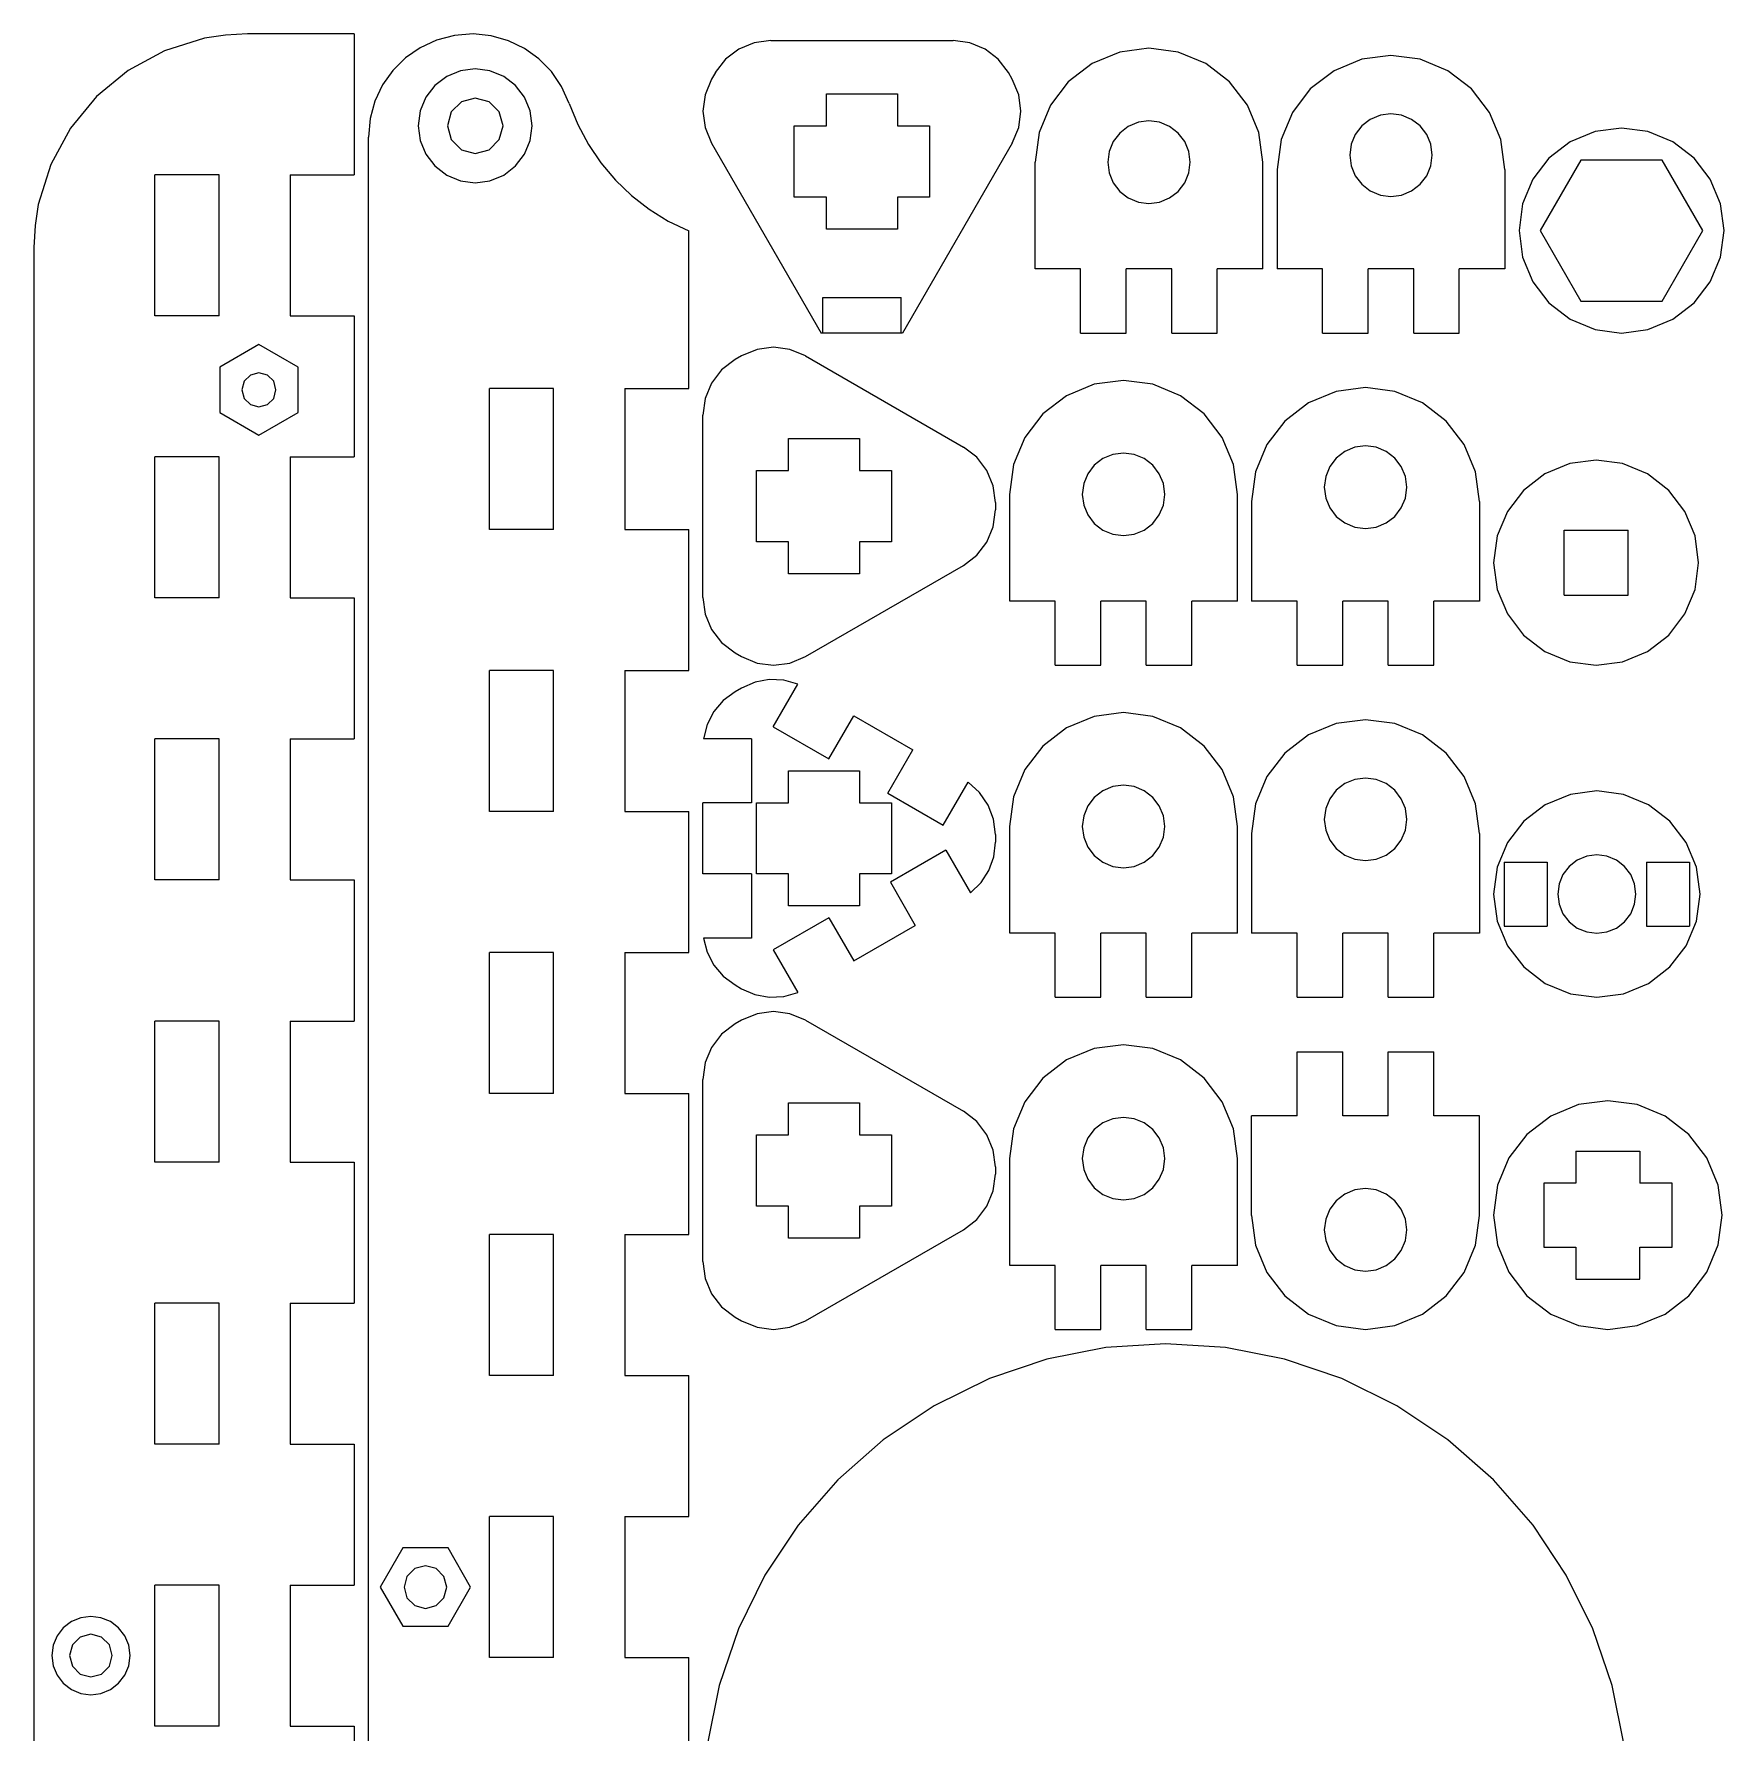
# Model space of a CAD drawing. Extents: x -1 to 939, y 295 to 795.
# Drawn here: x 582.7 to 701.4, y 437.9 to 557.1 of the extents above; entities that cross this region are included whole.
import ezdxf

# ---------------------------------------------------------------- set-up
doc = ezdxf.new("R2010")
doc.units = 0

msp = doc.modelspace()

# ---------------------------------------------------------------- linework, layer by layer
at = {"layer": 'VISIBLE'}
for p, q in [((596.174408, 557.053564), (594.685112, 556.82628)), ((597.708, 557.131), (596.174408, 557.053564)), ((605.207, 557.131), (597.709, 557.131)), ((605.207, 557.131), (605.207, 547.227)), ((612.260509, 557.031173), (610.997642, 556.701294)), ((613.561946, 557.130739), (612.260509, 557.031173)), ((614.829754, 557.000768), (613.561946, 557.130739)), ((591.869565, 555.952327), (589.321675, 554.569449)), ((594.685112, 556.82628), (591.869565, 555.952327)), ((609.841354, 556.16536), (608.810684, 555.44586)), ((610.997642, 556.701294), (609.841354, 556.16536)), ((616.038603, 556.656321), (614.829754, 557.000768)), ((617.163167, 556.112455), (616.038603, 556.656321)), ((618.178116, 555.384231), (617.163167, 556.112455)), ((632.221064, 556.063087), (631.295944, 555.354921)), ((633.296902, 556.510209), (632.221064, 556.063087)), ((634.471, 556.666), (633.296902, 556.510209)), ((634.47, 556.666), (647.276, 556.666)), ((648.449098, 556.510209), (647.275, 556.666)), ((649.524936, 556.063087), (648.449098, 556.510209)), ((650.450056, 555.354921), (649.524936, 556.063087)), ((658.984155, 555.854041), (657.038005, 555.050195)), ((661.038, 556.12199), (658.984155, 555.854041)), ((663.091845, 555.854041), (661.038, 556.12199)), ((665.037995, 555.050195), (663.091845, 555.854041)), ((608.810684, 555.44586), (607.924672, 554.565283)), ((613.708, 554.68199), (612.681079, 554.548016)), ((614.734921, 554.548016), (613.708, 554.68199)), ((619.058124, 554.486708), (618.178116, 555.384231)), ((631.295944, 555.354921), (630.574, 554.416)), ((651.172, 554.416), (650.450056, 555.354921)), ((657.038005, 555.050195), (655.368778, 553.766703)), ((666.707222, 553.766703), (665.037995, 555.050195)), ((675.984155, 555.354041), (674.038005, 554.550195)), ((678.038, 555.62199), (675.984155, 555.354041)), ((680.091845, 555.354041), (678.038, 555.62199)), ((682.037995, 554.550195), (680.091845, 555.354041)), ((589.321675, 554.569449), (587.101752, 552.737955)), ((607.202358, 553.546118), (606.662781, 552.410857)), ((607.924672, 554.565283), (607.202358, 553.546118)), ((610.873393, 553.504348), (610.243907, 552.681995)), ((611.708005, 554.146093), (610.873393, 553.504348)), ((612.681079, 554.548016), (611.708005, 554.146093)), ((615.707995, 554.146093), (614.734921, 554.548016)), ((616.542607, 553.504348), (615.707995, 554.146093)), ((617.172094, 552.681995), (616.542607, 553.504348)), ((619.777861, 553.434944), (619.058124, 554.486708)), ((630.311, 553.96), (629.858835, 552.865289)), ((630.575, 554.416), (630.311, 553.96)), ((651.435, 553.96), (651.173, 554.416)), ((651.887165, 552.865289), (651.435, 553.96)), ((655.368778, 553.766703), (654.109805, 552.121995)), ((667.966196, 552.121995), (666.707222, 553.766703)), ((674.038005, 554.550195), (672.368778, 553.266703)), ((683.707222, 553.266703), (682.037995, 554.550195)), ((587.101752, 552.737955), (585.27011, 550.518155)), ((606.662781, 552.410857), (606.324982, 551.181988)), ((610.243907, 552.681995), (609.846472, 551.725668)), ((612.733, 552.37075), (612.01925, 551.657)), ((613.708, 552.632), (612.733, 552.37075)), ((614.683, 552.37075), (613.708, 552.632)), ((615.39675, 551.657), (614.683, 552.37075)), ((617.569533, 551.725668), (617.172094, 552.681995)), ((620.312, 552.244), (619.777861, 553.434944)), ((629.858835, 552.865289), (629.708113, 551.71)), ((638.373, 550.666), (638.373, 552.916)), ((638.373, 552.916), (643.373, 552.916)), ((643.373, 552.916), (643.373, 550.666)), ((652.037887, 551.71), (651.887165, 552.865289)), ((672.368778, 553.266703), (671.109805, 551.621995)), ((684.966196, 551.621995), (683.707222, 553.266703)), ((606.324982, 551.181988), (606.208, 549.882)), ((609.846472, 551.725668), (609.70801, 550.682)), ((612.01925, 551.657), (611.758, 550.682)), ((615.658, 550.682), (615.39675, 551.657)), ((617.708, 550.682), (617.569533, 551.725668)), ((620.312, 552.244), (620.911089, 550.765724)), ((629.708113, 551.71), (629.858835, 550.554711)), ((651.887165, 550.554711), (652.037887, 551.71)), ((654.109805, 552.121995), (653.314933, 550.209339)), ((668.761071, 550.209339), (667.966196, 552.121995)), ((671.109805, 551.621995), (670.314933, 549.709339)), ((676.588, 551.133474), (675.982905, 550.668207)), ((677.29348, 551.424868), (676.588, 551.133474)), ((678.038, 551.522), (677.29348, 551.424868)), ((678.78252, 551.424868), (678.038, 551.522)), ((679.488, 551.133474), (678.78252, 551.424868)), ((680.093095, 550.668207), (679.488, 551.133474)), ((685.761071, 549.709339), (684.966196, 551.621995)), ((585.27011, 550.518155), (583.887062, 547.970356)), ((606.207, 349.132), (606.207, 549.882)), ((609.70801, 550.682), (609.846474, 549.638332)), ((611.758, 550.682), (612.01925, 549.707)), ((615.39675, 549.707), (615.658, 550.682)), ((615.658, 550.682), (615.658, 550.682)), ((617.569533, 549.638332), (617.707995, 550.682)), ((617.707995, 550.682), (617.708, 550.682)), ((620.911089, 550.765724), (621.656875, 549.370897)), ((629.858835, 550.554711), (630.311, 549.46)), ((636.124, 545.666), (636.124, 550.666)), ((636.124, 550.666), (638.373, 550.666)), ((643.373, 550.666), (645.622, 550.666)), ((645.622, 550.666), (645.622, 545.666)), ((651.435, 549.46), (651.887165, 550.554711)), ((653.314933, 550.209339), (653.03801, 548.122)), ((658.982905, 550.168207), (658.526526, 549.572)), ((659.588, 550.633474), (658.982905, 550.168207)), ((660.29348, 550.924868), (659.588, 550.633474)), ((661.038, 551.022), (660.29348, 550.924868)), ((661.78252, 550.924868), (661.038, 551.022)), ((662.488, 550.633474), (661.78252, 550.924868)), ((663.093095, 550.168207), (662.488, 550.633474)), ((663.549474, 549.572), (663.093095, 550.168207)), ((669.038, 548.122), (668.761071, 550.209339)), ((675.526526, 550.072), (675.238385, 549.378661)), ((675.982905, 550.668207), (675.526526, 550.072)), ((680.549474, 550.072), (680.093095, 550.668207)), ((680.837615, 549.378661), (680.549474, 550.072)), ((692.38954, 550.280836), (690.638005, 549.557374)), ((694.238, 550.52199), (692.38954, 550.280836)), ((696.08646, 550.280836), (694.238, 550.52199)), ((697.837995, 549.557374), (696.08646, 550.280836)), ((609.846474, 549.638332), (610.243911, 548.682005)), ((610.243911, 548.682005), (610.873398, 547.859652)), ((612.01925, 549.707), (612.733, 548.99325)), ((612.733, 548.99325), (613.708, 548.732)), ((613.708, 548.732), (614.683, 548.99325)), ((614.683, 548.99325), (615.39675, 549.707)), ((616.542612, 547.859652), (617.172098, 548.682005)), ((617.172098, 548.682005), (617.569533, 549.638332)), ((621.656875, 549.370897), (622.540355, 548.06912)), ((630.311, 549.46), (638.013, 536.122)), ((651.435, 549.46), (643.733, 536.122)), ((658.238385, 548.878661), (658.138, 548.122)), ((658.526526, 549.572), (658.238385, 548.878661)), ((663.837615, 548.878661), (663.549474, 549.572)), ((663.938, 548.122), (663.837615, 548.878661)), ((670.314933, 549.709339), (670.03801, 547.622)), ((675.238385, 549.378661), (675.138, 548.622)), ((680.938, 548.622), (680.837615, 549.378661)), ((686.038, 547.622), (685.761071, 549.709339)), ((690.638005, 549.557374), (689.135701, 548.402232)), ((699.340299, 548.402232), (697.837995, 549.557374)), ((583.887062, 547.970356), (583.012921, 545.154868)), ((610.873398, 547.859652), (611.70801, 547.217907)), ((615.708, 547.217907), (616.542612, 547.859652)), ((622.540355, 548.06912), (623.552524, 546.869992)), ((653.038, 540.622), (653.038, 548.122)), ((658.138, 548.122), (658.238385, 547.365339)), ((663.837615, 547.365339), (663.938, 548.122)), ((663.938, 548.122), (663.938, 548.122)), ((669.038, 540.622), (669.038, 548.122)), ((670.038, 547.622), (670.038, 540.622)), ((675.138, 548.622), (675.238385, 547.865339)), ((675.238385, 547.865339), (675.526526, 547.172)), ((680.549474, 547.172), (680.837615, 547.865339)), ((680.837615, 547.865339), (680.938, 548.622)), ((680.938, 548.622), (680.938, 548.622)), ((686.037, 547.622), (686.037, 540.622)), ((689.135701, 548.402232), (688.002626, 546.921995)), ((691.379, 548.272), (688.522, 543.322)), ((697.097, 548.272), (691.379, 548.272)), ((699.954, 543.322), (697.097, 548.272)), ((700.473375, 546.921995), (699.340299, 548.402232)), ((595.709, 547.227), (591.208, 547.227)), ((591.208, 537.322), (591.208, 547.227)), ((595.709, 537.322), (595.709, 547.227)), ((600.709, 547.227), (600.709, 537.322)), ((600.709, 547.227), (605.207, 547.227)), ((611.70801, 547.217907), (612.681084, 546.815984)), ((612.681084, 546.815984), (613.708005, 546.68201)), ((613.708005, 546.68201), (614.734926, 546.815984)), ((614.734926, 546.815984), (615.708, 547.217907)), ((623.552524, 546.869992), (624.684378, 545.783116)), ((658.238385, 547.365339), (658.526526, 546.672)), ((658.526526, 546.672), (658.982905, 546.075793)), ((663.093095, 546.075793), (663.549474, 546.672)), ((663.549474, 546.672), (663.837615, 547.365339)), ((675.526526, 547.172), (675.982905, 546.575793)), ((675.982905, 546.575793), (676.588, 546.110526)), ((679.488, 546.110526), (680.093095, 546.575793)), ((680.093095, 546.575793), (680.549474, 547.172)), ((688.002626, 546.921995), (687.287241, 545.200604)), ((701.188763, 545.200604), (700.473375, 546.921995)), ((583.012921, 545.154868), (582.785539, 543.665587)), ((624.684378, 545.783116), (625.926911, 544.818091)), ((638.373, 545.666), (636.124, 545.666)), ((638.373, 543.416), (638.373, 545.666)), ((645.622, 545.666), (643.373, 545.666)), ((643.373, 545.666), (643.373, 543.416)), ((658.982905, 546.075793), (659.588, 545.610526)), ((659.588, 545.610526), (660.29348, 545.319132)), ((660.29348, 545.319132), (661.038, 545.222)), ((661.038, 545.222), (661.78252, 545.319132)), ((661.78252, 545.319132), (662.488, 545.610526)), ((662.488, 545.610526), (663.093095, 546.075793)), ((676.588, 546.110526), (677.29348, 545.819132)), ((677.29348, 545.819132), (678.038, 545.722)), ((678.038, 545.722), (678.78252, 545.819132)), ((678.78252, 545.819132), (679.488, 546.110526)), ((687.287241, 545.200604), (687.03801, 543.322)), ((701.438, 543.322), (701.188763, 545.200604)), ((625.926911, 544.818091), (627.27112, 543.984519)), ((627.27112, 543.984519), (628.708, 543.292)), ((582.785539, 543.665587), (582.708, 542.132)), ((628.707, 532.227), (628.707, 543.292)), ((643.373, 543.416), (638.373, 543.416)), ((687.03801, 543.322), (687.287244, 541.443396)), ((688.522, 543.322), (691.379, 538.372)), ((697.097, 538.372), (699.954, 543.322)), ((701.188764, 541.443396), (701.437995, 543.322)), ((701.437995, 543.322), (701.438, 543.322)), ((582.707, 542.131), (582.707, 341.382)), ((656.237, 540.622), (653.038, 540.622)), ((656.237, 536.122), (656.237, 540.622)), ((659.439, 536.122), (659.439, 540.622)), ((662.638, 540.622), (659.439, 540.622)), ((662.638, 536.122), (662.638, 540.622)), ((669.038, 540.622), (665.839, 540.622)), ((665.839, 536.122), (665.839, 540.622)), ((673.239, 540.622), (670.038, 540.622)), ((673.239, 536.122), (673.239, 540.622)), ((679.637, 540.622), (676.438, 540.622)), ((676.438, 536.122), (676.438, 540.622)), ((679.637, 536.122), (679.637, 540.622)), ((686.037, 540.622), (682.838, 540.622)), ((682.838, 536.122), (682.838, 540.622)), ((687.287244, 541.443396), (688.00263, 539.722005)), ((700.473379, 539.722005), (701.188764, 541.443396)), ((688.00263, 539.722005), (689.135706, 538.241768)), ((699.340304, 538.241768), (700.473379, 539.722005)), ((638.135, 538.622), (643.635, 538.622)), ((638.135, 536.122), (638.135, 538.622)), ((643.635, 536.122), (643.635, 538.622)), ((689.135706, 538.241768), (690.63801, 537.086626)), ((691.379, 538.372), (697.097, 538.372)), ((697.838, 537.086626), (699.340304, 538.241768)), ((595.709, 537.322), (591.208, 537.322)), ((600.709, 537.322), (605.207, 537.322)), ((605.207, 537.322), (605.207, 527.417)), ((690.63801, 537.086626), (692.389545, 536.363164)), ((696.086465, 536.363164), (697.838, 537.086626)), ((638.135, 536.122), (638.013, 536.122)), ((643.635, 536.122), (638.135, 536.122)), ((643.733, 536.122), (643.635, 536.122)), ((656.237, 536.122), (659.439, 536.122)), ((662.638, 536.122), (665.839, 536.122)), ((673.239, 536.122), (676.438, 536.122)), ((679.637, 536.122), (682.838, 536.122)), ((692.389545, 536.363164), (694.238005, 536.12201)), ((694.238005, 536.12201), (696.086465, 536.363164)), ((598.508, 535.307), (595.759, 533.719)), ((601.257, 533.719), (598.508, 535.307)), ((632.414, 534.519), (631.959, 534.256)), ((633.508711, 534.971165), (632.414, 534.519)), ((634.664, 535.121887), (633.508711, 534.971165)), ((635.819289, 534.971165), (634.664, 535.121887)), ((636.914, 534.519), (635.819289, 534.971165)), ((636.915, 534.519), (648.003, 528.117)), ((595.759, 533.719), (595.759, 530.544)), ((597.908, 533.17123), (597.46877, 532.732)), ((598.508, 533.332), (597.908, 533.17123)), ((599.108, 533.17123), (598.508, 533.332)), ((599.54723, 532.732), (599.108, 533.17123)), ((601.257, 530.544), (601.257, 533.719)), ((631.019079, 533.534056), (630.310913, 532.608936)), ((631.958, 534.256), (631.019079, 533.534056)), ((597.46877, 532.732), (597.308, 532.132)), ((597.308, 532.132), (597.46877, 531.532)), ((599.708, 532.132), (599.54723, 532.732)), ((599.54723, 531.532), (599.708, 532.132)), ((599.708, 532.132), (599.708, 532.132)), ((619.209, 532.227), (614.708, 532.227)), ((614.708, 522.322), (614.708, 532.227)), ((619.209, 522.322), (619.209, 532.227)), ((624.207, 532.227), (628.707, 532.227)), ((624.207, 532.227), (624.207, 522.322)), ((630.310913, 532.608936), (629.863791, 531.533098)), ((657.198155, 532.524041), (655.252005, 531.720195)), ((659.252, 532.79199), (657.198155, 532.524041)), ((661.305845, 532.524041), (659.252, 532.79199)), ((663.251995, 531.720195), (661.305845, 532.524041)), ((674.198155, 532.024041), (672.252005, 531.220195)), ((676.252, 532.29199), (674.198155, 532.024041)), ((678.305845, 532.024041), (676.252, 532.29199)), ((680.251995, 531.220195), (678.305845, 532.024041)), ((597.46877, 531.532), (597.908, 531.09277)), ((597.908, 531.09277), (598.508, 530.932)), ((598.508, 530.932), (599.108, 531.09277)), ((599.108, 531.09277), (599.54723, 531.532)), ((629.863791, 531.533098), (629.708, 530.359)), ((655.252005, 531.720195), (653.582778, 530.436703)), ((664.921222, 530.436703), (663.251995, 531.720195)), ((672.252005, 531.220195), (670.582778, 529.936703)), ((681.921222, 529.936703), (680.251995, 531.220195)), ((595.759, 530.544), (598.508, 528.956)), ((598.508, 528.956), (601.257, 530.544)), ((629.708, 517.555), (629.708, 530.359)), ((653.582778, 530.436703), (652.323805, 528.791995)), ((666.180196, 528.791995), (664.921222, 530.436703)), ((670.582778, 529.936703), (669.323805, 528.291995)), ((683.180196, 528.291995), (681.921222, 529.936703)), ((635.708, 528.707), (640.709, 528.707)), ((635.708, 526.457), (635.708, 528.707)), ((640.709, 528.707), (640.709, 526.457)), ((652.323805, 528.791995), (651.528933, 526.879339)), ((666.975071, 526.879339), (666.180196, 528.791995)), ((595.709, 527.417), (591.208, 527.417)), ((591.208, 517.512), (591.208, 527.417)), ((595.709, 517.512), (595.709, 527.417)), ((600.709, 527.417), (605.207, 527.417)), ((600.709, 527.417), (600.709, 517.512)), ((648.940921, 527.395056), (648.002, 528.117)), ((649.649087, 526.469936), (648.940921, 527.395056)), ((657.802, 527.303474), (657.196905, 526.838207)), ((658.50748, 527.594868), (657.802, 527.303474)), ((659.252, 527.692), (658.50748, 527.594868)), ((659.99652, 527.594868), (659.252, 527.692)), ((660.702, 527.303474), (659.99652, 527.594868)), ((661.307095, 526.838207), (660.702, 527.303474)), ((669.323805, 528.291995), (668.528933, 526.379339)), ((674.196905, 527.338207), (673.740526, 526.742)), ((674.802, 527.803474), (674.196905, 527.338207)), ((675.50748, 528.094868), (674.802, 527.803474)), ((676.252, 528.192), (675.50748, 528.094868)), ((676.99652, 528.094868), (676.252, 528.192)), ((677.702, 527.803474), (676.99652, 528.094868)), ((678.307095, 527.338207), (677.702, 527.803474)), ((678.763474, 526.742), (678.307095, 527.338207)), ((683.975071, 526.379339), (683.180196, 528.291995)), ((633.459, 526.457), (635.708, 526.457)), ((633.459, 521.457), (633.459, 526.457)), ((640.709, 526.457), (642.958, 526.457)), ((642.958, 526.457), (642.958, 521.457)), ((650.096209, 525.394098), (649.649087, 526.469936)), ((651.528933, 526.879339), (651.25201, 524.792)), ((656.740526, 526.242), (656.452385, 525.548661)), ((657.196905, 526.838207), (656.740526, 526.242)), ((661.763474, 526.242), (661.307095, 526.838207)), ((662.051615, 525.548661), (661.763474, 526.242)), ((667.252, 524.792), (666.975071, 526.879339)), ((668.528933, 526.379339), (668.25201, 524.292)), ((673.452385, 526.048661), (673.352, 525.292)), ((673.740526, 526.742), (673.452385, 526.048661)), ((679.051615, 526.048661), (678.763474, 526.742)), ((679.152, 525.292), (679.051615, 526.048661)), ((684.252, 524.292), (683.975071, 526.379339)), ((688.852005, 526.227374), (687.349701, 525.072232)), ((690.60354, 526.950836), (688.852005, 526.227374)), ((692.452, 527.19199), (690.60354, 526.950836)), ((694.30046, 526.950836), (692.452, 527.19199)), ((696.051995, 526.227374), (694.30046, 526.950836)), ((697.554299, 525.072232), (696.051995, 526.227374)), ((650.252, 524.22), (650.096209, 525.394098)), ((656.452385, 525.548661), (656.352, 524.792)), ((662.152, 524.792), (662.051615, 525.548661)), ((673.352, 525.292), (673.452385, 524.535339)), ((679.051615, 524.535339), (679.152, 525.292)), ((679.152, 525.292), (679.152, 525.292)), ((687.349701, 525.072232), (686.216626, 523.591995)), ((698.687375, 523.591995), (697.554299, 525.072232)), ((650.096209, 522.519902), (650.252, 523.694)), ((650.252, 524.22), (650.252, 523.694)), ((651.253, 517.292), (651.253, 524.792)), ((656.352, 524.792), (656.452385, 524.035339)), ((656.452385, 524.035339), (656.740526, 523.342)), ((661.763474, 523.342), (662.051615, 524.035339)), ((662.051615, 524.035339), (662.152, 524.792)), ((662.152, 524.792), (662.152, 524.792)), ((667.252, 517.292), (667.252, 524.792)), ((668.252, 524.292), (668.252, 517.292)), ((673.452385, 524.535339), (673.740526, 523.842)), ((673.740526, 523.842), (674.196905, 523.245793)), ((678.307095, 523.245793), (678.763474, 523.842)), ((678.763474, 523.842), (679.051615, 524.535339)), ((684.251, 524.292), (684.251, 517.292)), ((649.649087, 521.444064), (650.096209, 522.519902)), ((656.740526, 523.342), (657.196905, 522.745793)), ((657.196905, 522.745793), (657.802, 522.280526)), ((660.702, 522.280526), (661.307095, 522.745793)), ((661.307095, 522.745793), (661.763474, 523.342)), ((674.196905, 523.245793), (674.802, 522.780526)), ((674.802, 522.780526), (675.50748, 522.489132)), ((675.50748, 522.489132), (676.252, 522.392)), ((676.252, 522.392), (676.99652, 522.489132)), ((676.99652, 522.489132), (677.702, 522.780526)), ((677.702, 522.780526), (678.307095, 523.245793)), ((686.216626, 523.591995), (685.501241, 521.870604)), ((699.402763, 521.870604), (698.687375, 523.591995)), ((619.209, 522.322), (614.708, 522.322)), ((624.207, 522.322), (628.707, 522.322)), ((628.707, 512.417), (628.707, 522.322)), ((635.708, 521.457), (633.459, 521.457)), ((635.708, 519.207), (635.708, 521.457)), ((640.709, 521.457), (640.709, 519.207)), ((642.958, 521.457), (640.709, 521.457)), ((648.940921, 520.518944), (649.649087, 521.444064)), ((657.802, 522.280526), (658.50748, 521.989132)), ((658.50748, 521.989132), (659.252, 521.892)), ((659.252, 521.892), (659.99652, 521.989132)), ((659.99652, 521.989132), (660.702, 522.280526)), ((685.501241, 521.870604), (685.25201, 519.992)), ((690.202, 517.712), (690.202, 522.272)), ((690.202, 522.272), (694.702, 522.272)), ((694.702, 517.712), (694.702, 522.272)), ((699.652, 519.992), (699.402763, 521.870604)), ((648.002, 519.797), (648.940921, 520.518944)), ((640.709, 519.207), (635.708, 519.207)), ((636.915, 513.395), (648.003, 519.797)), ((685.25201, 519.992), (685.501244, 518.113396)), ((699.402764, 518.113396), (699.651995, 519.992)), ((699.651995, 519.992), (699.652, 519.992)), ((685.501244, 518.113396), (686.21663, 516.392005)), ((690.202, 517.712), (694.702, 517.712)), ((698.687379, 516.392005), (699.402764, 518.113396)), ((595.709, 517.512), (591.208, 517.512)), ((600.709, 517.512), (605.207, 517.512)), ((605.207, 517.512), (605.207, 507.608)), ((629.708, 517.555), (629.863791, 516.380902)), ((654.451, 517.292), (651.253, 517.292)), ((654.451, 512.792), (654.451, 517.292)), ((660.852, 517.292), (657.653, 517.292)), ((657.653, 512.792), (657.653, 517.292)), ((660.852, 512.792), (660.852, 517.292)), ((664.053, 512.792), (664.053, 517.292)), ((667.252, 517.292), (664.053, 517.292)), ((671.453, 517.292), (668.252, 517.292)), ((671.453, 512.792), (671.453, 517.292)), ((677.851, 517.292), (674.652, 517.292)), ((674.652, 512.792), (674.652, 517.292)), ((677.851, 512.792), (677.851, 517.292)), ((684.251, 517.292), (681.053, 517.292)), ((681.053, 512.792), (681.053, 517.292)), ((629.863791, 516.380902), (630.310913, 515.305064)), ((630.310913, 515.305064), (631.019079, 514.379944)), ((686.21663, 516.392005), (687.349706, 514.911768)), ((697.554304, 514.911768), (698.687379, 516.392005)), ((631.019079, 514.379944), (631.958, 513.658)), ((687.349706, 514.911768), (688.85201, 513.756626)), ((696.052, 513.756626), (697.554304, 514.911768)), ((631.959, 513.658), (632.414, 513.395)), ((632.414, 513.395), (633.508711, 512.942835)), ((633.508711, 512.942835), (634.664, 512.792113)), ((634.664, 512.792113), (635.819289, 512.942835)), ((635.819289, 512.942835), (636.914, 513.395)), ((688.85201, 513.756626), (690.603545, 513.033164)), ((690.603545, 513.033164), (692.452005, 512.79201)), ((692.452005, 512.79201), (694.300465, 513.033164)), ((694.300465, 513.033164), (696.052, 513.756626)), ((619.209, 512.417), (614.708, 512.417)), ((614.708, 502.512), (614.708, 512.417)), ((619.209, 502.512), (619.209, 512.417)), ((624.207, 512.417), (628.707, 512.417)), ((624.207, 512.417), (624.207, 502.512)), ((634.364306, 511.781637), (633.361397, 511.599139)), ((635.382563, 511.733816), (634.364306, 511.781637)), ((636.376, 511.453), (635.382563, 511.733816)), ((654.451, 512.792), (657.653, 512.792)), ((660.852, 512.792), (664.053, 512.792)), ((671.453, 512.792), (674.652, 512.792)), ((677.851, 512.792), (681.053, 512.792)), ((631.958, 510.926), (631.129034, 510.310682)), ((632.414, 511.189), (631.959, 510.926)), ((633.361397, 511.599139), (632.414, 511.189)), ((634.645, 508.457), (636.375, 511.454)), ((630.469441, 509.533446), (630.001628, 508.627737)), ((631.129034, 510.310682), (630.469441, 509.533446)), ((659.252, 509.46199), (657.198155, 509.194041)), ((661.305845, 509.194041), (659.252, 509.46199)), ((630.001628, 508.627737), (629.748, 507.627)), ((634.645, 508.457), (638.542, 506.207)), ((638.542, 506.207), (640.294, 509.238)), ((640.294, 509.238), (644.442, 506.843)), ((655.252005, 508.390195), (653.582778, 507.106703)), ((657.198155, 509.194041), (655.252005, 508.390195)), ((663.251995, 508.390195), (661.305845, 509.194041)), ((664.921222, 507.106703), (663.251995, 508.390195)), ((674.198155, 508.694041), (672.252005, 507.890195)), ((676.252, 508.96199), (674.198155, 508.694041)), ((678.305845, 508.694041), (676.252, 508.96199)), ((680.251995, 507.890195), (678.305845, 508.694041)), ((595.709, 507.608), (591.208, 507.608)), ((591.208, 497.703), (591.208, 507.608)), ((595.709, 497.703), (595.709, 507.608)), ((600.709, 507.608), (605.207, 507.608)), ((600.709, 507.608), (600.709, 497.703)), ((633.107, 507.627), (629.747, 507.627)), ((633.107, 507.627), (633.107, 503.127)), ((653.582778, 507.106703), (652.323805, 505.461995)), ((666.180196, 505.461995), (664.921222, 507.106703)), ((672.252005, 507.890195), (670.582778, 506.606703)), ((681.921222, 506.606703), (680.251995, 507.890195)), ((642.691, 503.812), (644.442, 506.843)), ((670.582778, 506.606703), (669.323805, 504.961995)), ((683.180196, 504.961995), (681.921222, 506.606703)), ((635.708, 505.377), (640.709, 505.377)), ((635.708, 503.127), (635.708, 505.377)), ((640.709, 505.377), (640.709, 503.127)), ((646.588, 501.562), (648.329, 504.578)), ((649.138391, 503.853249), (648.33, 504.578)), ((652.323805, 505.461995), (651.528933, 503.549339)), ((666.975071, 503.549339), (666.180196, 505.461995)), ((669.323805, 504.961995), (668.528933, 503.049339)), ((675.50748, 504.764868), (674.802, 504.473474)), ((676.252, 504.862), (675.50748, 504.764868)), ((676.99652, 504.764868), (676.252, 504.862)), ((677.702, 504.473474), (676.99652, 504.764868)), ((683.975071, 503.049339), (683.180196, 504.961995)), ((642.691, 503.812), (646.588, 501.562)), ((649.742597, 502.96935), (649.138391, 503.853249)), ((651.528933, 503.549339), (651.25201, 501.462)), ((657.196905, 503.508207), (656.740526, 502.912)), ((657.802, 503.973474), (657.196905, 503.508207)), ((658.50748, 504.264868), (657.802, 503.973474)), ((659.252, 504.362), (658.50748, 504.264868)), ((659.99652, 504.264868), (659.252, 504.362)), ((660.702, 503.973474), (659.99652, 504.264868)), ((661.307095, 503.508207), (660.702, 503.973474)), ((661.763474, 502.912), (661.307095, 503.508207)), ((667.252, 501.462), (666.975071, 503.549339)), ((673.740526, 503.412), (673.452385, 502.718661)), ((674.196905, 504.008207), (673.740526, 503.412)), ((674.802, 504.473474), (674.196905, 504.008207)), ((678.307095, 504.008207), (677.702, 504.473474)), ((678.763474, 503.412), (678.307095, 504.008207)), ((679.051615, 502.718661), (678.763474, 503.412)), ((690.640703, 503.719161), (688.877005, 502.990676)), ((692.502, 503.96199), (690.640703, 503.719161)), ((694.363297, 503.719161), (692.502, 503.96199)), ((696.126995, 502.990676), (694.363297, 503.719161)), ((619.209, 502.512), (614.708, 502.512)), ((624.207, 502.512), (628.707, 502.512)), ((628.707, 492.608), (628.707, 502.512)), ((629.708, 498.127), (629.708, 503.127)), ((633.107, 503.127), (629.708, 503.127)), ((633.459, 503.127), (635.708, 503.127)), ((633.459, 498.127), (633.459, 503.127)), ((640.709, 503.127), (642.958, 503.127)), ((642.958, 503.127), (642.958, 498.127)), ((650.121005, 501.967775), (649.742597, 502.96935)), ((656.452385, 502.218661), (656.352, 501.462)), ((656.740526, 502.912), (656.452385, 502.218661)), ((662.051615, 502.218661), (661.763474, 502.912)), ((662.152, 501.462), (662.051615, 502.218661)), ((668.528933, 503.049339), (668.25201, 500.962)), ((673.452385, 502.718661), (673.352, 501.962)), ((679.152, 501.962), (679.051615, 502.718661)), ((684.252, 500.962), (683.975071, 503.049339)), ((688.877005, 502.990676), (687.364269, 501.827511)), ((697.639732, 501.827511), (696.126995, 502.990676)), ((650.252, 500.89), (650.121005, 501.967775)), ((651.253, 493.962), (651.253, 501.462)), ((656.352, 501.462), (656.452385, 500.705339)), ((662.051615, 500.705339), (662.152, 501.462)), ((662.152, 501.462), (662.152, 501.462)), ((667.252, 493.962), (667.252, 501.462)), ((673.352, 501.962), (673.452385, 501.205339)), ((673.452385, 501.205339), (673.740526, 500.512)), ((678.763474, 500.512), (679.051615, 501.205339)), ((679.051615, 501.205339), (679.152, 501.962)), ((679.152, 501.962), (679.152, 501.962)), ((687.364269, 501.827511), (686.223324, 500.336995)), ((698.780677, 500.336995), (697.639732, 501.827511)), ((646.77, 499.797), (642.873, 497.547)), ((646.77, 499.797), (648.501, 496.8)), ((650.133705, 499.338277), (650.252, 500.364)), ((650.252, 500.89), (650.252, 500.364)), ((656.452385, 500.705339), (656.740526, 500.012)), ((656.740526, 500.012), (657.196905, 499.415793)), ((661.307095, 499.415793), (661.763474, 500.012)), ((661.763474, 500.012), (662.051615, 500.705339)), ((668.252, 500.962), (668.252, 493.962)), ((673.740526, 500.512), (674.196905, 499.915793)), ((674.196905, 499.915793), (674.802, 499.450526)), ((677.702, 499.450526), (678.307095, 499.915793)), ((678.307095, 499.915793), (678.763474, 500.512)), ((684.251, 500.962), (684.251, 493.962)), ((686.223324, 500.336995), (685.502972, 498.60365)), ((699.501032, 498.60365), (698.780677, 500.336995)), ((649.790429, 498.378274), (650.133705, 499.338277)), ((657.196905, 499.415793), (657.802, 498.950526)), ((657.802, 498.950526), (658.50748, 498.659132)), ((658.50748, 498.659132), (659.252, 498.562)), ((659.252, 498.562), (659.99652, 498.659132)), ((659.99652, 498.659132), (660.702, 498.950526)), ((660.702, 498.950526), (661.307095, 499.415793)), ((674.802, 499.450526), (675.50748, 499.159132)), ((675.50748, 499.159132), (676.252, 499.062)), ((676.252, 499.062), (676.99652, 499.159132)), ((676.99652, 499.159132), (677.702, 499.450526)), ((685.502972, 498.60365), (685.25201, 496.712)), ((686.003, 498.962), (686.003, 494.462)), ((686.003, 498.962), (689.003, 498.962)), ((689.003, 498.962), (689.003, 494.462)), ((690.553203, 498.652369), (690.12043, 498.087)), ((691.127, 499.09357), (690.553203, 498.652369)), ((691.79599, 499.369892), (691.127, 499.09357)), ((692.502, 499.462), (691.79599, 499.369892)), ((693.20801, 499.369892), (692.502, 499.462)), ((693.877, 499.09357), (693.20801, 499.369892)), ((694.450797, 498.652369), (693.877, 499.09357)), ((694.88357, 498.087), (694.450797, 498.652369)), ((696.001, 498.962), (699.002, 498.962)), ((696.001, 498.962), (696.001, 494.462)), ((699.002, 498.962), (699.002, 494.462)), ((699.752, 496.712), (699.501032, 498.60365)), ((595.709, 497.703), (591.208, 497.703)), ((600.709, 497.703), (605.207, 497.703)), ((605.207, 497.703), (605.207, 487.798)), ((633.107, 498.127), (629.708, 498.127)), ((633.107, 498.127), (633.107, 493.627)), ((635.708, 498.127), (633.459, 498.127)), ((635.708, 495.877), (635.708, 498.127)), ((640.709, 498.127), (640.709, 495.877)), ((642.958, 498.127), (640.709, 498.127)), ((642.873, 497.547), (644.622, 494.515)), ((648.5, 496.8), (649.239938, 497.520134)), ((649.239938, 497.520134), (649.790429, 498.378274)), ((689.847193, 497.429524), (689.752, 496.712)), ((690.12043, 498.087), (689.847193, 497.429524)), ((695.156807, 497.429524), (694.88357, 498.087)), ((695.252, 496.712), (695.156807, 497.429524)), ((685.25201, 496.712), (685.502975, 494.82035)), ((689.752, 496.712), (689.847193, 495.994476)), ((695.156807, 495.994476), (695.252, 496.712)), ((695.252, 496.712), (695.252, 496.712)), ((699.501033, 494.82035), (699.751995, 496.712)), ((699.751995, 496.712), (699.752, 496.712)), ((638.542, 495.047), (634.645, 492.797)), ((640.709, 495.877), (635.708, 495.877)), ((638.542, 495.047), (640.294, 492.016)), ((689.847193, 495.994476), (690.12043, 495.337)), ((690.12043, 495.337), (690.553203, 494.771631)), ((694.450797, 494.771631), (694.88357, 495.337)), ((694.88357, 495.337), (695.156807, 495.994476)), ((640.294, 492.016), (644.622, 494.515)), ((654.451, 493.962), (651.253, 493.962)), ((654.451, 489.462), (654.451, 493.962)), ((660.852, 493.962), (657.653, 493.962)), ((657.653, 489.462), (657.653, 493.962)), ((660.852, 489.462), (660.852, 493.962)), ((667.252, 493.962), (664.053, 493.962)), ((664.053, 489.462), (664.053, 493.962)), ((671.453, 493.962), (668.252, 493.962)), ((671.453, 489.462), (671.453, 493.962)), ((674.652, 489.462), (674.652, 493.962)), ((677.851, 493.962), (674.652, 493.962)), ((677.851, 489.462), (677.851, 493.962)), ((684.251, 493.962), (681.053, 493.962)), ((681.053, 489.462), (681.053, 493.962)), ((685.502975, 494.82035), (686.223329, 493.087005)), ((686.003, 494.462), (689.003, 494.462)), ((690.553203, 494.771631), (691.127, 494.33043)), ((691.127, 494.33043), (691.79599, 494.054108)), ((691.79599, 494.054108), (692.502, 493.962)), ((692.502, 493.962), (693.20801, 494.054108)), ((693.20801, 494.054108), (693.877, 494.33043)), ((693.877, 494.33043), (694.450797, 494.771631)), ((696.001, 494.462), (699.002, 494.462)), ((698.780681, 493.087005), (699.501033, 494.82035)), ((633.107, 493.627), (629.747, 493.627)), ((629.748, 493.627), (630.001628, 492.626263)), ((630.001628, 492.626263), (630.469441, 491.720554)), ((634.645, 492.797), (636.375, 489.8)), ((686.223329, 493.087005), (687.364274, 491.596489)), ((697.639736, 491.596489), (698.780681, 493.087005)), ((619.209, 492.608), (614.708, 492.608)), ((614.708, 482.703), (614.708, 492.608)), ((619.209, 482.703), (619.209, 492.608)), ((624.207, 492.608), (628.707, 492.608)), ((624.207, 492.608), (624.207, 482.703)), ((630.469441, 491.720554), (631.129034, 490.943318)), ((687.364274, 491.596489), (688.87701, 490.433324)), ((696.127, 490.433324), (697.639736, 491.596489)), ((631.129034, 490.943318), (631.958, 490.328)), ((631.959, 490.328), (632.414, 490.065)), ((688.87701, 490.433324), (690.640708, 489.704839)), ((694.363302, 489.704839), (696.127, 490.433324)), ((632.414, 490.065), (633.361308, 489.654609)), ((633.361308, 489.654609), (634.36419, 489.471855)), ((634.36419, 489.471855), (635.382476, 489.519423)), ((635.382476, 489.519423), (636.376, 489.8)), ((654.451, 489.462), (657.653, 489.462)), ((660.852, 489.462), (664.053, 489.462)), ((671.453, 489.462), (674.652, 489.462)), ((677.851, 489.462), (681.053, 489.462)), ((690.640708, 489.704839), (692.502005, 489.46201)), ((692.502005, 489.46201), (694.363302, 489.704839)), ((632.414, 487.859), (631.959, 487.596)), ((633.508711, 488.311165), (632.414, 487.859)), ((634.664, 488.461887), (633.508711, 488.311165)), ((635.819289, 488.311165), (634.664, 488.461887)), ((636.914, 487.859), (635.819289, 488.311165)), ((636.915, 487.859), (648.003, 481.457)), ((595.709, 487.798), (591.208, 487.798)), ((591.208, 477.894), (591.208, 487.798)), ((595.709, 477.894), (595.709, 487.798)), ((600.709, 487.798), (605.207, 487.798)), ((600.709, 487.798), (600.709, 477.894)), ((631.019079, 486.874056), (630.310913, 485.948936)), ((631.958, 487.596), (631.019079, 486.874056)), ((630.310913, 485.948936), (629.863791, 484.873098)), ((657.198155, 485.864041), (655.252005, 485.060195)), ((659.252, 486.13199), (657.198155, 485.864041)), ((661.305845, 485.864041), (659.252, 486.13199)), ((663.251995, 485.060195), (661.305845, 485.864041)), ((671.453, 485.632), (674.652, 485.632)), ((671.453, 481.132), (671.453, 485.632)), ((674.652, 481.132), (674.652, 485.632)), ((677.851, 481.132), (677.851, 485.632)), ((677.851, 485.632), (681.053, 485.632)), ((681.053, 481.132), (681.053, 485.632)), ((629.863791, 484.873098), (629.708, 483.699)), ((655.252005, 485.060195), (653.582778, 483.776703)), ((664.921222, 483.776703), (663.251995, 485.060195)), ((629.708, 470.895), (629.708, 483.698)), ((653.582778, 483.776703), (652.323805, 482.131995)), ((666.180196, 482.131995), (664.921222, 483.776703)), ((619.209, 482.703), (614.708, 482.703)), ((624.207, 482.703), (628.707, 482.703)), ((628.707, 472.798), (628.707, 482.703)), ((635.708, 482.047), (640.709, 482.047)), ((635.708, 479.797), (635.708, 482.047)), ((640.709, 482.047), (640.709, 479.797)), ((652.323805, 482.131995), (651.528933, 480.219339)), ((666.975071, 480.219339), (666.180196, 482.131995)), ((691.221658, 481.925148), (689.26793, 481.118171)), ((693.2835, 482.19414), (691.221658, 481.925148)), ((695.345342, 481.925148), (693.2835, 482.19414)), ((697.29907, 481.118171), (695.345342, 481.925148)), ((648.940921, 480.735056), (648.002, 481.457)), ((649.649087, 479.809936), (648.940921, 480.735056)), ((658.50748, 480.934868), (657.802, 480.643474)), ((659.252, 481.032), (658.50748, 480.934868)), ((659.99652, 480.934868), (659.252, 481.032)), ((660.702, 480.643474), (659.99652, 480.934868)), ((668.252, 474.132), (668.252, 481.132)), ((671.453, 481.132), (668.252, 481.132)), ((677.851, 481.132), (674.652, 481.132)), ((684.251, 481.132), (681.053, 481.132)), ((684.251, 474.132), (684.251, 481.132)), ((689.26793, 481.118171), (687.592204, 479.829682)), ((698.974802, 479.829682), (697.29907, 481.118171)), ((633.459, 479.797), (635.708, 479.797)), ((633.459, 474.797), (633.459, 479.797)), ((640.709, 479.797), (642.958, 479.797)), ((642.958, 479.797), (642.958, 474.797)), ((650.096209, 478.734098), (649.649087, 479.809936)), ((651.528933, 480.219339), (651.25201, 478.132)), ((656.740526, 479.582), (656.452385, 478.888661)), ((657.196905, 480.178207), (656.740526, 479.582)), ((657.802, 480.643474), (657.196905, 480.178207)), ((661.307095, 480.178207), (660.702, 480.643474)), ((661.763474, 479.582), (661.307095, 480.178207)), ((662.051615, 478.888661), (661.763474, 479.582)), ((667.252, 478.132), (666.975071, 480.219339)), ((687.592204, 479.829682), (686.328329, 478.17857)), ((700.238716, 478.17857), (698.974802, 479.829682)), ((650.252, 477.56), (650.096209, 478.734098)), ((656.452385, 478.888661), (656.352, 478.132)), ((662.152, 478.132), (662.051615, 478.888661)), ((691.033, 478.663), (695.533, 478.663)), ((691.033, 478.663), (691.033, 476.413)), ((695.533, 478.663), (695.533, 476.413)), ((595.709, 477.894), (591.208, 477.894)), ((600.709, 477.894), (605.207, 477.894)), ((605.207, 477.894), (605.207, 467.989)), ((650.252, 477.56), (650.252, 477.034)), ((651.253, 470.632), (651.253, 478.132)), ((656.352, 478.132), (656.452385, 477.375339)), ((656.452385, 477.375339), (656.740526, 476.682)), ((661.763474, 476.682), (662.051615, 477.375339)), ((662.051615, 477.375339), (662.152, 478.132)), ((662.152, 478.132), (662.152, 478.132)), ((667.252, 470.632), (667.252, 478.132)), ((686.328329, 478.17857), (685.530362, 476.258466)), ((701.03679, 476.258466), (700.238716, 478.17857)), ((650.096404, 475.85962), (650.252, 477.034)), ((656.740526, 476.682), (657.196905, 476.085793)), ((657.196905, 476.085793), (657.802, 475.620526)), ((660.702, 475.620526), (661.307095, 476.085793)), ((661.307095, 476.085793), (661.763474, 476.682)), ((675.50748, 475.934868), (674.802, 475.643474)), ((676.252, 476.032), (675.50748, 475.934868)), ((676.99652, 475.934868), (676.252, 476.032)), ((677.702, 475.643474), (676.99652, 475.934868)), ((685.530362, 476.258466), (685.25236, 474.163)), ((691.033, 476.413), (688.784, 476.413)), ((688.784, 476.413), (688.784, 471.913)), ((697.782, 476.413), (695.533, 476.413)), ((697.782, 471.913), (697.782, 476.413)), ((701.315, 474.163), (701.03679, 476.258466)), ((635.708, 474.797), (633.459, 474.797)), ((635.708, 472.547), (635.708, 474.797)), ((640.709, 474.797), (640.709, 472.547)), ((642.958, 474.797), (640.709, 474.797)), ((648.941102, 473.858125), (649.649337, 474.783497)), ((649.649337, 474.783497), (650.096404, 475.85962)), ((657.802, 475.620526), (658.50748, 475.329132)), ((658.50748, 475.329132), (659.252, 475.232)), ((659.252, 475.232), (659.99652, 475.329132)), ((659.99652, 475.329132), (660.702, 475.620526)), ((674.196905, 475.178207), (673.740526, 474.582)), ((674.802, 475.643474), (674.196905, 475.178207)), ((678.307095, 475.178207), (677.702, 475.643474)), ((678.763474, 474.582), (678.307095, 475.178207)), ((648.002, 473.136), (648.941102, 473.858125)), ((668.252, 474.132), (668.528929, 472.044661)), ((673.452385, 473.888661), (673.352, 473.132)), ((673.740526, 474.582), (673.452385, 473.888661)), ((679.051615, 473.888661), (678.763474, 474.582)), ((679.152, 473.132), (679.051615, 473.888661)), ((683.975067, 472.044661), (684.25199, 474.132)), ((685.25236, 474.163), (685.530466, 472.067534)), ((701.036818, 472.067534), (701.31482, 474.163)), ((701.31482, 474.163), (701.315, 474.163)), ((619.209, 472.798), (614.708, 472.798)), ((614.708, 462.894), (614.708, 472.798)), ((619.209, 462.894), (619.209, 472.798)), ((624.207, 472.798), (628.707, 472.798)), ((624.207, 472.798), (624.207, 462.894)), ((640.709, 472.547), (635.708, 472.547)), ((636.915, 466.734), (648.003, 473.136)), ((673.352, 473.132), (673.452385, 472.375339)), ((673.452385, 472.375339), (673.740526, 471.682)), ((678.763474, 471.682), (679.051615, 472.375339)), ((679.051615, 472.375339), (679.152, 473.132)), ((679.152, 473.132), (679.152, 473.132)), ((668.528929, 472.044661), (669.323804, 470.132005)), ((673.740526, 471.682), (674.196905, 471.085793)), ((678.307095, 471.085793), (678.763474, 471.682)), ((683.180195, 470.132005), (683.975067, 472.044661)), ((685.530466, 472.067534), (686.328486, 470.14743)), ((688.784, 471.913), (691.033, 471.913)), ((691.033, 471.913), (691.033, 469.663)), ((695.533, 471.913), (697.782, 471.913)), ((695.533, 469.663), (695.533, 471.913)), ((700.238851, 470.14743), (701.036818, 472.067534)), ((629.708, 470.895), (629.863791, 469.720902)), ((654.451, 470.632), (651.253, 470.632)), ((654.451, 466.132), (654.451, 470.632)), ((660.852, 470.632), (657.653, 470.632)), ((657.653, 466.132), (657.653, 470.632)), ((660.852, 466.132), (660.852, 470.632)), ((667.252, 470.632), (664.053, 470.632)), ((664.053, 466.132), (664.053, 470.632)), ((669.323804, 470.132005), (670.582778, 468.487297)), ((674.196905, 471.085793), (674.802, 470.620526)), ((674.802, 470.620526), (675.50748, 470.329132)), ((675.50748, 470.329132), (676.252, 470.232)), ((676.252, 470.232), (676.99652, 470.329132)), ((676.99652, 470.329132), (677.702, 470.620526)), ((677.702, 470.620526), (678.307095, 471.085793)), ((681.921222, 468.487297), (683.180195, 470.132005)), ((686.328486, 470.14743), (687.592381, 468.496318)), ((698.974976, 468.496318), (700.238851, 470.14743)), ((629.863791, 469.720902), (630.310913, 468.645064)), ((691.033, 469.663), (695.533, 469.663)), ((595.709, 467.989), (591.208, 467.989)), ((591.208, 458.084), (591.208, 467.989)), ((595.709, 458.084), (595.709, 467.989)), ((600.709, 467.989), (605.207, 467.989)), ((600.709, 467.989), (600.709, 458.084)), ((630.310913, 468.645064), (631.019079, 467.719944)), ((631.019079, 467.719944), (631.958, 466.998)), ((670.582778, 468.487297), (672.252005, 467.203805)), ((680.251995, 467.203805), (681.921222, 468.487297)), ((687.592381, 468.496318), (689.26811, 467.207829)), ((697.29925, 467.207829), (698.974976, 468.496318)), ((631.959, 466.998), (632.414, 466.734)), ((632.414, 466.734), (633.508711, 466.281835)), ((635.819289, 466.281835), (636.914, 466.734)), ((672.252005, 467.203805), (674.198155, 466.399959)), ((674.198155, 466.399959), (676.252, 466.13201)), ((676.252, 466.13201), (678.305845, 466.399959)), ((678.305845, 466.399959), (680.251995, 467.203805)), ((689.26811, 467.207829), (691.221838, 466.400852)), ((691.221838, 466.400852), (693.28368, 466.13186)), ((693.28368, 466.13186), (695.345522, 466.400852)), ((695.345522, 466.400852), (697.29925, 467.207829)), ((633.508711, 466.281835), (634.664, 466.131113)), ((634.664, 466.131113), (635.819289, 466.281835)), ((654.451, 466.132), (657.653, 466.132)), ((660.852, 466.132), (664.053, 466.132)), ((653.864244, 464.043456), (649.829089, 462.682777)), ((658.008778, 464.859864), (653.864244, 464.043456)), ((662.208, 465.132), (658.008778, 464.859864)), ((666.407222, 464.859864), (662.208, 465.132)), ((670.551756, 464.043456), (666.407222, 464.859864)), ((674.586911, 462.682777), (670.551756, 464.043456)), ((619.209, 462.894), (614.708, 462.894)), ((624.207, 462.894), (628.707, 462.894)), ((628.707, 452.989), (628.707, 462.894)), ((649.829089, 462.682777), (645.958, 460.777826)), ((678.458, 460.777826), (674.586911, 462.682777)), ((645.958, 460.777826), (642.372719, 458.37784)), ((682.043281, 458.37784), (678.458, 460.777826)), ((595.709, 458.084), (591.208, 458.084)), ((600.709, 458.084), (605.207, 458.084)), ((605.207, 458.084), (605.207, 448.179)), ((642.372719, 458.37784), (639.176759, 455.563633)), ((685.239241, 455.563633), (682.043281, 458.37784)), ((639.176759, 455.563633), (636.397462, 452.382565)), ((688.018538, 452.382565), (685.239241, 455.563633)), ((619.209, 452.989), (614.708, 452.989)), ((614.708, 443.084), (614.708, 452.989)), ((619.209, 443.084), (619.209, 452.989)), ((624.207, 452.989), (628.707, 452.989)), ((624.207, 452.989), (624.207, 443.084)), ((636.397462, 452.382565), (634.062174, 448.882)), ((690.353826, 448.882), (688.018538, 452.382565)), ((608.62, 450.786), (607.033, 448.036)), ((611.795, 450.786), (608.62, 450.786)), ((613.383, 448.036), (611.795, 450.786)), ((608.908962, 448.786), (608.708, 448.036)), ((609.458, 449.335038), (608.908962, 448.786)), ((610.208, 449.536), (609.458, 449.335038)), ((610.958, 449.335038), (610.208, 449.536)), ((611.507038, 448.786), (610.958, 449.335038)), ((611.708, 448.036), (611.507038, 448.786)), ((634.062174, 448.882), (632.19824, 445.109299)), ((692.21776, 445.109299), (690.353826, 448.882)), ((595.709, 448.179), (591.208, 448.179)), ((591.208, 438.275), (591.208, 448.179)), ((595.709, 438.275), (595.709, 448.179)), ((600.709, 448.179), (605.207, 448.179)), ((600.709, 448.179), (600.709, 438.275)), ((607.033, 448.036), (608.62, 445.286)), ((608.708, 448.036), (608.908962, 447.286)), ((611.507038, 447.286), (611.708, 448.036)), ((611.708, 448.036), (611.708, 448.036)), ((611.795, 445.286), (613.383, 448.036)), ((608.908962, 447.286), (609.458, 446.736962)), ((609.458, 446.736962), (610.208, 446.536)), ((610.208, 446.536), (610.958, 446.736962)), ((610.958, 446.736962), (611.507038, 447.286)), ((584.759203, 445.167369), (584.32643, 444.602)), ((585.333, 445.60857), (584.759203, 445.167369)), ((586.00199, 445.884892), (585.333, 445.60857)), ((586.708, 445.977), (586.00199, 445.884892)), ((587.41401, 445.884892), (586.708, 445.977)), ((588.083, 445.60857), (587.41401, 445.884892)), ((588.656797, 445.167369), (588.083, 445.60857)), ((589.08957, 444.602), (588.656797, 445.167369)), ((608.62, 445.286), (611.795, 445.286)), ((632.19824, 445.109299), (630.833003, 441.111824)), ((693.582997, 441.111824), (692.21776, 445.109299)), ((584.053193, 443.944524), (583.958, 443.227)), ((584.32643, 444.602), (584.053193, 443.944524)), ((585.408962, 443.977), (585.208, 443.227)), ((585.958, 444.526038), (585.408962, 443.977)), ((586.708, 444.727), (585.958, 444.526038)), ((587.458, 444.526038), (586.708, 444.727)), ((588.007038, 443.977), (587.458, 444.526038)), ((588.208, 443.227), (588.007038, 443.977)), ((589.362807, 443.944524), (589.08957, 444.602)), ((589.458, 443.227), (589.362807, 443.944524)), ((583.958, 443.227), (584.053193, 442.509476)), ((585.208, 443.227), (585.408962, 442.477)), ((588.007038, 442.477), (588.208, 443.227)), ((588.208, 443.227), (588.208, 443.227)), ((589.362807, 442.509476), (589.458, 443.227)), ((589.458, 443.227), (589.458, 443.227)), ((619.209, 443.084), (614.708, 443.084)), ((624.207, 443.084), (628.707, 443.084)), ((628.707, 433.179), (628.707, 443.084)), ((584.053193, 442.509476), (584.32643, 441.852)), ((584.32643, 441.852), (584.759203, 441.286631)), ((585.408962, 442.477), (585.958, 441.927962)), ((585.958, 441.927962), (586.708, 441.727)), ((586.708, 441.727), (587.458, 441.927962)), ((587.458, 441.927962), (588.007038, 442.477)), ((588.656797, 441.286631), (589.08957, 441.852)), ((589.08957, 441.852), (589.362807, 442.509476)), ((584.759203, 441.286631), (585.333, 440.84543)), ((585.333, 440.84543), (586.00199, 440.569108)), ((586.00199, 440.569108), (586.708, 440.477)), ((586.708, 440.477), (587.41401, 440.569108)), ((587.41401, 440.569108), (588.083, 440.84543)), ((588.083, 440.84543), (588.656797, 441.286631)), ((630.833003, 441.111824), (629.993808, 436.936937)), ((694.422192, 436.936937), (693.582997, 441.111824)), ((595.709, 438.275), (591.208, 438.275)), ((600.709, 438.275), (605.207, 438.275)), ((605.207, 438.275), (605.207, 428.37))]:
    msp.add_line(p, q, dxfattribs=at)

doc.saveas('drawing.dxf')
